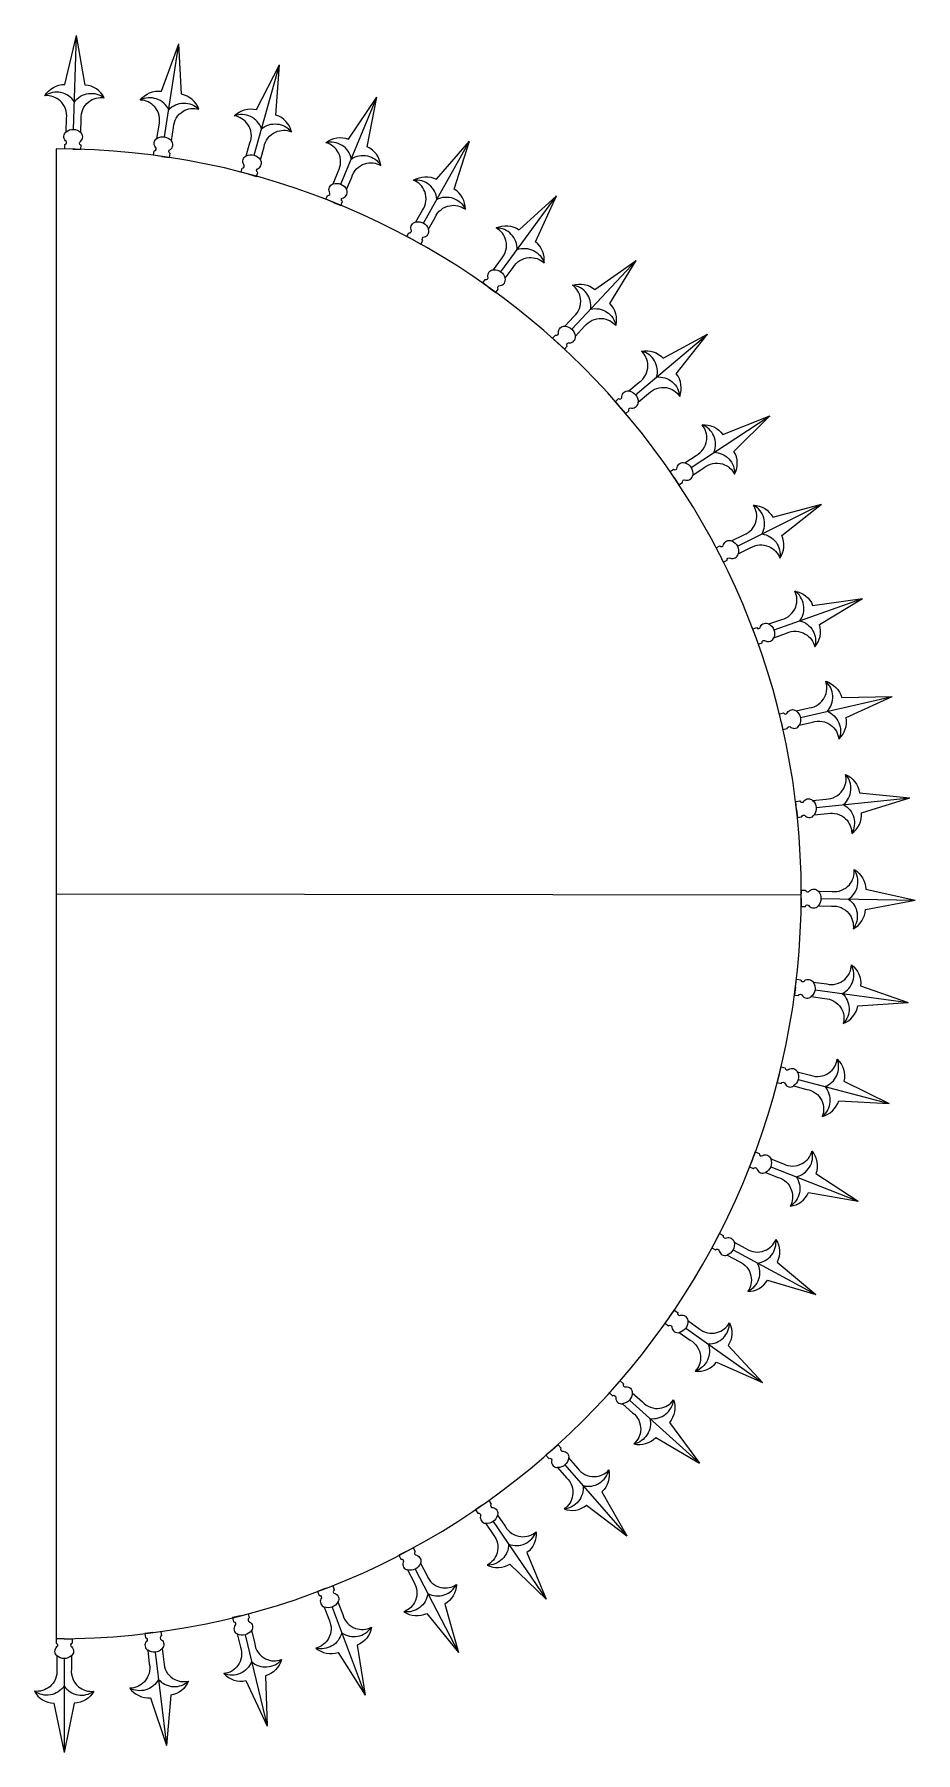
# Model space of a CAD drawing. Header units: millimetres. Extents: x -1461755 to -1310892, y 1449272 to 1531173.
# Drawn here: x -1365773 to -1364472, y 1467707 to 1470244 of the extents above; entities that cross this region are included whole.
import ezdxf

# ---------------------------------------------------------------- set-up
doc = ezdxf.new("R2010")
doc.units = ezdxf.units.MM
doc.header["$LTSCALE"] = 10
doc.layers.add('W-FLOAT_BOWL浮筒', color=253, linetype='CONTINUOUS')

# ---------------------------------------------------------------- blocks, each defined once
blk = doc.blocks.new('尖刺')
at = {"layer": 'W-FLOAT_BOWL浮筒'}
for points in [[(0, 0), (-11.9, 0), (-11.9, 6.2, 0.7082), (-11.2, 12, -0.450984), (-10.8, 25), (-10.8, 45, 0.248385), (-21.2, 70.6, 0.210474), (-43.8, 77.3, -0.262058), (-15, 95), (0, 168)], [(0, 0), (11.9, 0), (11.9, 6.2, -0.7082), (11.2, 12, 0.450984), (10.8, 25), (10.8, 45, -0.248385), (21.2, 70.6, -0.210474), (43.8, 77.3, 0.262058), (15, 95), (0, 168)], [(0, 69.7, 0.41996), (-43.8, 77.3)], [(0, 69.7, -0.41996), (43.8, 77.3)], [(-10.8, 25, -0.378672), (10.8, 25)]]:
    blk.add_lwpolyline(points, format="xyb", dxfattribs=at)
blk.add_lwpolyline([(0, 29.1), (0, 168)], dxfattribs=at)
blk = doc.blocks.new('*U180')
at = {"layer": 'W-FLOAT_BOWL浮筒', "rotation": 179.9999999987751}
blk.add_blockref('尖刺', (11.9, 0), dxfattribs=at)
blk = doc.blocks.new('*U181')
at = {"layer": 'W-FLOAT_BOWL浮筒', "color": 0, "linetype": 'ByBlock', "lineweight": -2, "transparency": 16777216}
for p, rotation in [((-1365704.1, 1470074.7), 178.0867433369491), ((-1365573.2, 1470062.5), 171.237253208605), ((-1365444.8, 1470034.7), 164.3877630802607), ((-1365320.5, 1469991.8), 157.5382729519165), ((-1365202.3, 1469934.5), 150.6887828235723), ((-1365091.7, 1469863.4), 143.839292695228), ((-1364990.5, 1469779.7), 136.9898025668838), ((-1364899.9, 1469684.4), 130.1403124385397), ((-1364821.3, 1469579.1), 123.2908223101955), ((-1364755.9, 1469465.1), 116.4413321818513), ((-1364704.5, 1469344.1), 109.5918420535071), ((-1364667.9, 1469217.9), 102.7423519251629), ((-1364646.6, 1469088.2), 95.89286179681868), ((-1364641, 1468956.9), 89.04337166847456), ((-1364651, 1468825.9), 82.19388154013043), ((-1364676.6, 1468697), 75.34439141178632), ((-1364717.4, 1468572.1), 68.49490128344208), ((-1364772.8, 1468452.9), 61.6454111550979), ((-1364842, 1468341.2), 54.79592102675362), ((-1364924, 1468238.5), 47.94643089840939), ((-1365017.7, 1468146.3), 41.09694077006512), ((-1365121.8, 1468066), 34.2474506417208), ((-1365234.6, 1467998.7), 27.39796051337663), ((-1365354.7, 1467945.3), 20.5484703850324), ((-1365480.3, 1467906.6), 13.69898025668826), ((-1365609.6, 1467883.1), 6.849490128344069)]:
    blk.add_blockref('*U180', p, dxfattribs=dict(at, rotation=rotation))
blk.add_blockref('*U180', (-1365740.8, 1467875.3), dxfattribs=at)

msp = doc.modelspace()

# ---------------------------------------------------------------- linework, layer by layer
at = {"layer": 'W-FLOAT_BOWL浮筒'}
msp.add_line((-1365740.8, 1468975.3), (-1364640.8, 1468973.8), dxfattribs=at)
msp.add_lwpolyline([(-1365740.8, 1470075.3), (-1365740.8, 1467875.3)], dxfattribs=at)
msp.add_lwpolyline([(-1365740.8, 1467875.3, 1), (-1365740.8, 1470075.3)], format="xyb", dxfattribs=at)

# ---------------------------------------------------------------- block references
msp.add_blockref('*U181', (0, 0), dxfattribs=at)

doc.saveas('drawing.dxf')
